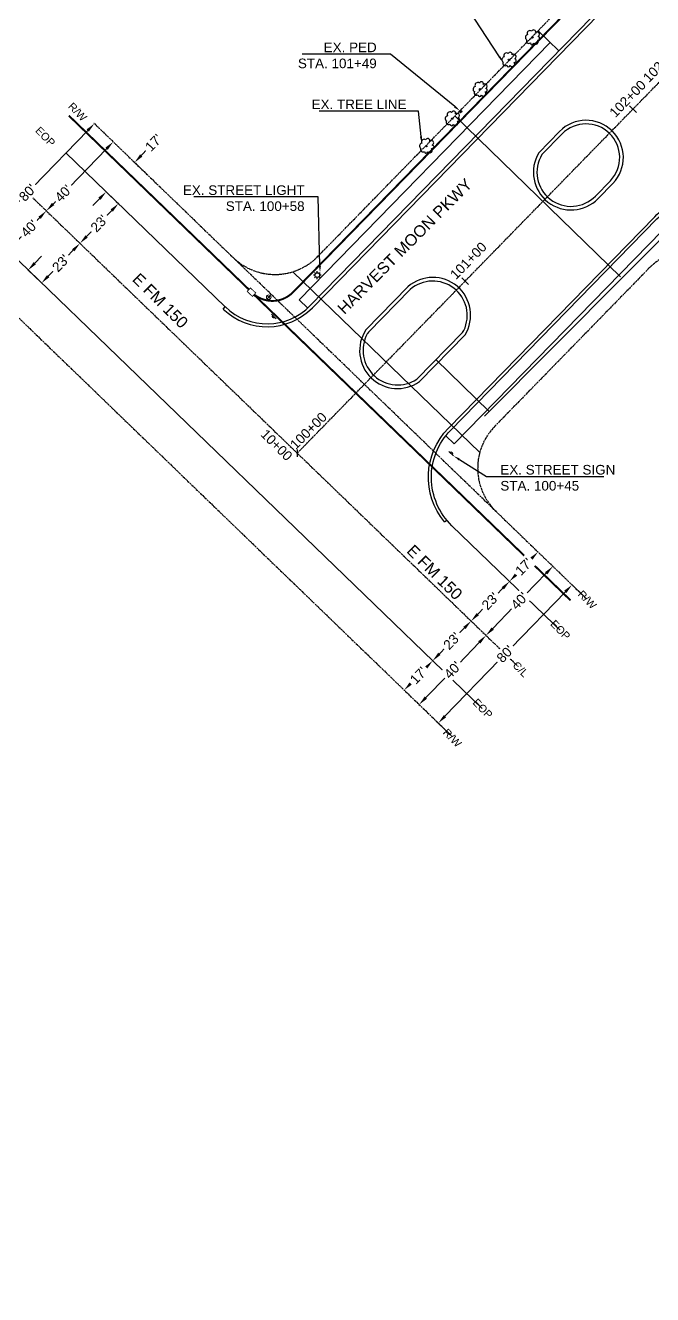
# Model space of a CAD drawing. Header units: feet. Extents: x -173233 to 8939709, y -5822937 to 440401.
# Drawn here: x 4504744 to 4505005, y -1446097 to -1445569 of the extents above; entities that cross this region are included whole.
import ezdxf
from ezdxf import colors
from ezdxf.entities.mleader import LeaderData, LeaderLine
from ezdxf.lldxf.tags import DXFTag
from ezdxf.math import Vec2, Vec3

# ---------------------------------------------------------------- set-up
doc = ezdxf.new("R2010")
doc.units = ezdxf.units.FT
doc.header["$MEASUREMENT"] = 0
for name, pattern in [('CENTER2', [1.125, 0.75, -0.125, 0.125, -0.125]), ('DASHED2', [0.375, 0.25, -0.125]), ('PHANTOM2', [1.25, 0.625, -0.125, 0.125, -0.125, 0.125, -0.125])]:
    doc.linetypes.add(name, pattern=pattern)
doc.layers.get('DEFPOINTS').update_dxf_attribs({"color": 3, "lineweight": 0})
for name, color, linetype in [('-TBLOCK', 7, 'Continuous'), ('0 @ 40 (1)', 7, 'Continuous'), ('0 @ 40 (2)', 7, 'Continuous'), ('7 CONDUIT PLAN', 7, 'Continuous'), ('CHC-CENTERLINE', 254, 'CENTER2'), ('CHC-ROW', 4, 'PHANTOM2'), ('CONSTRUCTION', 6, 'Continuous'), ('V-STREET @ 40', 142, 'Continuous')]:
    doc.layers.add(name, color=color, linetype=linetype)
for name, color, linetype, lineweight in [('C-Anno', 7, 'Continuous', 25), ('C-Anno @ 40 (1)', 7, 'Continuous', 25), ('C-Anno @ 40 (2)', 7, 'Continuous', 25), ('CHC-CURB-EOP', 5, 'Continuous', 25), ('DIMS', 7, 'Continuous', 5), ('EXIST. FACILITY', 7, 'Continuous', 0), ('FTR-PROPOSED EQUIPMENT', 7, 'Continuous', 0), ('TELCO PEDESTAL', 20, 'Continuous', 0)]:
    doc.layers.add(name, color=color, linetype=linetype, lineweight=lineweight)
doc.styles.add('MTCS Standard', font='arial.ttf', dxfattribs={"height": 0.08})
doc.styles.add('Notes', font='arial.ttf', dxfattribs={"height": 0.1})
doc.styles.add('Romans', font='ROMANS', dxfattribs={"height": 84})
doc.styles.get("Standard").update_dxf_attribs({"font": 'arial.ttf'})
doc.styles.add('Zayo Utilities', font='', dxfattribs={"oblique": 6, "height": 2})
doc.styles.get('Zayo Utilities').set_extended_font_data('Cordia New')
tags = doc.linetypes.add('WATER', pattern='A,1.3,-0.09,["W",Zayo Utilities,S=0.03,R=0,X=-0.03,Y=-0.025],-0.09', length=1.48).pattern_tags.tags
tags[6] = DXFTag(74, 10)
doc.dimstyles.get("Standard").update_dxf_attribs({"dimtxt": 0.1, "dimasz": 0.1, "dimexe": 0.005, "dimexo": 0.00625, "dimgap": 0.005, "dimtad": 0, "dimdec": 0, "dimzin": 0, "dimdsep": 46, "dimtxsty": 'Standard', "dimcen": 0, "dimadec": 0, "dimazin": 0, "dimtfac": 1, "dimtdec": 0, "dimtofl": 0, "dimtmove": 0, "dimatfit": 0, "dimfxl": 1, "dimtfill": 1, "dimtolj": 1, "dimtzin": 0, "dimarcsym": 0})

# ---------------------------------------------------------------- blocks, each defined once
blk = doc.blocks.new('POLE-J')
for p, q in [((4.4, -4.4), (-4.4, 4.4)), ((4.4, 4.4), (-4.4, -4.4))]:
    blk.add_line(p, q)
blk.add_circle((0, 0), 6.25)
at = {"style": 'Romans', "flags": 1}
blk.add_attdef('POLE-NO', (-11.1, 8.4), '', height=4, dxfattribs=at)
blk = doc.blocks.new('streetsgn')
at = {"color": 0, "linetype": 'ByBlock'}
blk.add_lwpolyline([(-1.5, -0.02), (1.5, 0.02)], dxfattribs=at)
blk.add_arc((0, 0), 0.638, 0.78257, 180.78257, dxfattribs=at)
blk = doc.blocks.new('STL')
blk.add_circle((0, 0), 0.977)
at = {"layer": 'CONSTRUCTION'}
for points in [[(-0.98, 0), (-1.62, 0)], [(-0.69, 0.69), (-1.15, 1.15)], [(0, 0.98), (0, 1.62)], [(0.69, 0.69), (1.15, 1.15)], [(1.62, 0), (0.98, 0)], [(-1.15, -1.15), (-0.69, -0.69)], [(0, -1.62), (0, -0.98)], [(1.15, -1.15), (0.69, -0.69)]]:
    blk.add_lwpolyline(points, dxfattribs=at)
blk = doc.blocks.new('CHC_Tree')
blk.add_lwpolyline([(-0.044, 0.047, 0.814498), (-0.06, 0, 0.989121), (-0.051, -0.034, 1.124549), (-0.007, -0.058, 0.976879), (0.031, -0.053, 1.157954), (0.059, -0.013, 0.957306), (0.058, 0.03, 0.808626), (0.009, 0.057, 0.684118)], format="xyb", close=True)
blk.add_circle((0, 0), 0.00679)
blk = doc.blocks.new('TELCO PEDESTAL')
at = {"layer": 'TELCO PEDESTAL', "lineweight": 0}
for p, q in [((45.09, 45.09), (-45.09, -45.09)), ((-45.09, 45.09), (45.09, -45.09))]:
    blk.add_line(p, q, dxfattribs=at)
blk.add_lwpolyline([(-45.09, 45.09), (45.09, 45.09), (45.09, -45.09), (-45.09, -45.09)], close=True, dxfattribs=at)
blk = doc.blocks.new('*D386')
at = {"color": 0, "lineweight": -2, "transparency": 16777216}
for p, q in [((4504752.92, -1445646), (4504752.93, -1445646)), ((4504750.29, -1445649.02), (4504748.54, -1445650.83)), ((4504728.05, -1445672.03), (4504743.43, -1445656.12)), ((4504725.12, -1445674.75), (4504725.13, -1445674.76))]:
    blk.add_line(p, q, dxfattribs=at)
at = {"color": 0, "transparency": 16777216}
for points in [[(4504749.82, -1445648.56), (4504750.77, -1445649.48), (4504753.08, -1445646.14)], [(4504727.57, -1445671.56), (4504728.53, -1445672.49), (4504725.27, -1445674.9)]]:
    blk.add_solid(points, dxfattribs=at)
at = {"layer": 'DEFPOINTS', "color": 0, "transparency": 16777216}
blk.add_point((4504725.3, -1445674.93), dxfattribs=at)
at = {"color": 0, "transparency": 16777216, "insert": (4504745.99, -1445653.48), "char_height": 4, "attachment_point": 5, "rotation": 45.9708, "bg_fill": 3, "box_fill_scale": 1.25, "bg_fill_color": 256, "bg_fill_true_color": 13158600, "bg_fill_transparency": 0}
blk.add_mtext("\\A1;40'", dxfattribs=at)
at = {"layer": 'DEFPOINTS', "color": 0, "transparency": 16777216}
for p in [(4504753.08, -1445646.14), (4504753.1, -1445646.17)]:
    blk.add_point(p, dxfattribs=at)
blk = doc.blocks.new('*D387')
at = {"color": 0, "lineweight": -2, "transparency": 16777216}
for p, q in [((4504778.12, -1445620.29), (4504762.72, -1445636.22)), ((4504780.72, -1445617.24), (4504780.76, -1445617.27)), ((4504755.88, -1445643.29), (4504757.61, -1445641.5)), ((4504752.92, -1445646), (4504752.96, -1445646.03))]:
    blk.add_line(p, q, dxfattribs=at)
at = {"color": 0, "transparency": 16777216}
blk.add_solid([(4504777.64, -1445619.82), (4504778.6, -1445620.75), (4504780.9, -1445617.41)], dxfattribs=at)
at = {"layer": 'DEFPOINTS', "color": 0, "transparency": 16777216}
blk.add_point((4504780.9, -1445617.41), dxfattribs=at)
blk.add_point((4504780.9, -1445617.41), dxfattribs=at)
at = {"color": 0, "transparency": 16777216, "insert": (4504760.17, -1445638.86), "char_height": 4, "attachment_point": 5, "rotation": 45.9708, "bg_fill": 3, "box_fill_scale": 1.25, "bg_fill_color": 256, "bg_fill_true_color": 13158600, "bg_fill_transparency": 0}
blk.add_mtext("\\A1;40'", dxfattribs=at)
at = {"color": 0, "transparency": 16777216}
blk.add_solid([(4504755.4, -1445642.83), (4504756.36, -1445643.76), (4504753.1, -1445646.17)], dxfattribs=at)
at = {"layer": 'DEFPOINTS', "color": 0, "transparency": 16777216}
blk.add_point((4504753.1, -1445646.17), dxfattribs=at)
blk = doc.blocks.new('*D388')
at = {"color": 0, "lineweight": -2, "transparency": 16777216}
for p, q in [((4504748.28, -1445667.94), (4504751.06, -1445665.06)), ((4504750.9, -1445676.02), (4504745.36, -1445670.67)), ((4504739.08, -1445688.25), (4504733.54, -1445682.9)), ((4504730.91, -1445685.91), (4504728.13, -1445688.79))]:
    blk.add_line(p, q, dxfattribs=at)
at = {"color": 0, "transparency": 16777216}
for points in [[(4504747.8, -1445667.47), (4504748.76, -1445668.4), (4504745.5, -1445670.81)], [(4504730.43, -1445685.45), (4504731.39, -1445686.38), (4504733.69, -1445683.04)]]:
    blk.add_solid(points, dxfattribs=at)
at = {"layer": 'DEFPOINTS', "color": 0, "transparency": 16777216}
for p in [(4504745.5, -1445670.81), (4504751.08, -1445676.2), (4504739.26, -1445688.42)]:
    blk.add_point(p, dxfattribs=at)
at = {"color": 0, "transparency": 16777216, "insert": (4504725.76, -1445691.24), "char_height": 4, "attachment_point": 5, "rotation": 45.9708, "bg_fill": 3, "box_fill_scale": 1.25, "bg_fill_color": 256, "bg_fill_true_color": 13158600, "bg_fill_transparency": 0}
blk.add_mtext("\\A1;17'", dxfattribs=at)
blk = doc.blocks.new('*D389')
at = {"color": 0, "lineweight": -2, "transparency": 16777216}
for p, q in [((4504764.28, -1445662.54), (4504761.59, -1445665.32)), ((4504767.24, -1445659.84), (4504767.2, -1445659.8)), ((4504753.86, -1445673.32), (4504756.55, -1445670.54)), ((4504751.25, -1445676.37), (4504751.22, -1445676.34))]:
    blk.add_line(p, q, dxfattribs=at)
at = {"color": 0, "transparency": 16777216}
for points in [[(4504763.8, -1445662.07), (4504764.76, -1445663), (4504767.06, -1445659.66)], [(4504753.38, -1445672.86), (4504754.33, -1445673.79), (4504751.08, -1445676.2)]]:
    blk.add_solid(points, dxfattribs=at)
at = {"layer": 'DEFPOINTS', "color": 0, "transparency": 16777216}
for p in [(4504767.06, -1445659.66), (4504767.06, -1445659.66), (4504751.08, -1445676.2)]:
    blk.add_point(p, dxfattribs=at)
at = {"color": 0, "transparency": 16777216, "insert": (4504759.07, -1445667.93), "char_height": 4, "attachment_point": 5, "rotation": 45.9708, "bg_fill": 3, "box_fill_scale": 1.25, "bg_fill_color": 256, "bg_fill_true_color": 13158600, "bg_fill_transparency": 0}
blk.add_mtext("\\A1;23'", dxfattribs=at)
blk = doc.blocks.new('*D390')
at = {"color": 0, "lineweight": -2, "transparency": 16777216}
for p, q in [((4504782.18, -1445642.29), (4504783.19, -1445643.26)), ((4504780.27, -1445646), (4504777.58, -1445648.78)), ((4504769.84, -1445656.79), (4504772.53, -1445654)), ((4504767.24, -1445659.84), (4504767.2, -1445659.8))]:
    blk.add_line(p, q, dxfattribs=at)
at = {"color": 0, "transparency": 16777216}
for points in [[(4504779.79, -1445645.54), (4504780.75, -1445646.46), (4504783.05, -1445643.13)], [(4504769.36, -1445656.32), (4504770.32, -1445657.25), (4504767.06, -1445659.66)]]:
    blk.add_solid(points, dxfattribs=at)
at = {"layer": 'DEFPOINTS', "color": 0, "transparency": 16777216}
for p in [(4504782, -1445642.11), (4504783.05, -1445643.13), (4504767.06, -1445659.66)]:
    blk.add_point(p, dxfattribs=at)
at = {"color": 0, "transparency": 16777216, "insert": (4504775.05, -1445651.39), "char_height": 4, "attachment_point": 5, "rotation": 45.9708, "bg_fill": 3, "box_fill_scale": 1.25, "bg_fill_color": 256, "bg_fill_true_color": 13158600, "bg_fill_transparency": 0}
blk.add_mtext("\\A1;23'", dxfattribs=at)
blk = doc.blocks.new('*D391')
at = {"color": 0, "lineweight": -2, "transparency": 16777216}
for p, q in [((4504772.89, -1445609.66), (4504772.92, -1445609.7)), ((4504770.29, -1445612.71), (4504747.77, -1445636.01)), ((4504720.25, -1445664.48), (4504742.77, -1445641.18)), ((4504717.29, -1445667.18), (4504717.32, -1445667.22))]:
    blk.add_line(p, q, dxfattribs=at)
at = {"color": 0, "transparency": 16777216}
for points in [[(4504769.81, -1445612.25), (4504770.77, -1445613.18), (4504773.07, -1445609.84)], [(4504719.77, -1445664.02), (4504720.73, -1445664.94), (4504717.47, -1445667.35)]]:
    blk.add_solid(points, dxfattribs=at)
at = {"layer": 'DEFPOINTS', "color": 0, "transparency": 16777216}
for p in [(4504773.07, -1445609.84), (4504773.07, -1445609.84), (4504717.47, -1445667.35)]:
    blk.add_point(p, dxfattribs=at)
at = {"color": 0, "transparency": 16777216, "insert": (4504745.27, -1445638.6), "char_height": 4, "attachment_point": 5, "rotation": 45.9708, "bg_fill": 3, "box_fill_scale": 1.25, "bg_fill_color": 256, "bg_fill_true_color": 13158600, "bg_fill_transparency": 0}
blk.add_mtext("\\A1;80'", dxfattribs=at)
blk = doc.blocks.new('*D392')
at = {"color": 0, "lineweight": -2, "transparency": 16777216}
for p, q in [((4504976.39, -1445806.38), (4504971.5, -1445801.65)), ((4504968.86, -1445804.67), (4504946.34, -1445827.97)), ((4504918.82, -1445856.44), (4504941.34, -1445833.14)), ((4504920.79, -1445863.9), (4504915.9, -1445859.17))]:
    blk.add_line(p, q, dxfattribs=at)
at = {"color": 0, "transparency": 16777216}
for points in [[(4504968.38, -1445804.21), (4504969.34, -1445805.13), (4504971.64, -1445801.79)], [(4504918.34, -1445855.97), (4504919.3, -1445856.9), (4504916.04, -1445859.31)]]:
    blk.add_solid(points, dxfattribs=at)
at = {"layer": 'DEFPOINTS', "color": 0, "transparency": 16777216}
for p in [(4504971.64, -1445801.79), (4504976.57, -1445806.55), (4504920.97, -1445864.07)]:
    blk.add_point(p, dxfattribs=at)
at = {"color": 0, "transparency": 16777216, "insert": (4504943.84, -1445830.55), "char_height": 4, "attachment_point": 5, "rotation": 45.9708, "bg_fill": 3, "box_fill_scale": 1.25, "bg_fill_color": 256, "bg_fill_true_color": 13158600, "bg_fill_transparency": 0}
blk.add_mtext("\\A1;80'", dxfattribs=at)
blk = doc.blocks.new('*D393')
at = {"color": 0, "lineweight": -2, "transparency": 16777216}
for p, q in [((4504935.69, -1445822.68), (4504935.73, -1445822.71)), ((4504933.09, -1445825.73), (4504924.53, -1445834.59)), ((4504910.85, -1445848.73), (4504919.42, -1445839.87)), ((4504907.89, -1445851.44), (4504907.93, -1445851.47))]:
    blk.add_line(p, q, dxfattribs=at)
at = {"color": 0, "transparency": 16777216}
for points in [[(4504932.61, -1445825.26), (4504933.57, -1445826.19), (4504935.87, -1445822.85)], [(4504910.37, -1445848.27), (4504911.33, -1445849.2), (4504908.07, -1445851.61)]]:
    blk.add_solid(points, dxfattribs=at)
at = {"layer": 'DEFPOINTS', "color": 0, "transparency": 16777216}
for p in [(4504935.87, -1445822.85), (4504935.87, -1445822.85), (4504908.07, -1445851.61)]:
    blk.add_point(p, dxfattribs=at)
at = {"color": 0, "transparency": 16777216, "insert": (4504921.97, -1445837.23), "char_height": 4, "attachment_point": 5, "rotation": 45.9708, "bg_fill": 3, "box_fill_scale": 1.25, "bg_fill_color": 256, "bg_fill_true_color": 13158600, "bg_fill_transparency": 0}
blk.add_mtext("\\A1;40'", dxfattribs=at)
blk = doc.blocks.new('*D394')
at = {"color": 0, "lineweight": -2, "transparency": 16777216}
for p, q in [((4504963.5, -1445793.92), (4504963.53, -1445793.95)), ((4504960.89, -1445796.97), (4504952.33, -1445805.83)), ((4504938.65, -1445819.97), (4504947.22, -1445811.11)), ((4504935.69, -1445822.68), (4504935.73, -1445822.71))]:
    blk.add_line(p, q, dxfattribs=at)
at = {"color": 0, "transparency": 16777216}
for points in [[(4504960.42, -1445796.5), (4504961.37, -1445797.43), (4504963.67, -1445794.09)], [(4504938.17, -1445819.51), (4504939.13, -1445820.44), (4504935.87, -1445822.85)]]:
    blk.add_solid(points, dxfattribs=at)
at = {"layer": 'DEFPOINTS', "color": 0, "transparency": 16777216}
for p in [(4504963.67, -1445794.09), (4504963.67, -1445794.09), (4504935.87, -1445822.85)]:
    blk.add_point(p, dxfattribs=at)
at = {"color": 0, "transparency": 16777216, "insert": (4504949.77, -1445808.47), "char_height": 4, "attachment_point": 5, "rotation": 45.9708, "bg_fill": 3, "box_fill_scale": 1.25, "bg_fill_color": 256, "bg_fill_true_color": 13158600, "bg_fill_transparency": 0}
blk.add_mtext("\\A1;40'", dxfattribs=at)
blk = doc.blocks.new('*D395')
at = {"color": 0, "lineweight": -2, "transparency": 16777216}
for p, q in [((4504913.51, -1445833.22), (4504913.54, -1445833.25)), ((4504910.9, -1445836.27), (4504910.14, -1445837.05)), ((4504904.65, -1445842.74), (4504905.41, -1445841.95)), ((4504902.05, -1445845.79), (4504902.01, -1445845.75))]:
    blk.add_line(p, q, dxfattribs=at)
at = {"color": 0, "transparency": 16777216}
for points in [[(4504910.43, -1445835.8), (4504911.38, -1445836.73), (4504913.69, -1445833.39)], [(4504904.17, -1445842.27), (4504905.13, -1445843.2), (4504901.87, -1445845.61)]]:
    blk.add_solid(points, dxfattribs=at)
at = {"color": 0, "transparency": 16777216, "insert": (4504907.78, -1445839.5), "char_height": 4, "attachment_point": 5, "rotation": 45.9708, "bg_fill": 3, "box_fill_scale": 1.25, "bg_fill_color": 256, "bg_fill_true_color": 13158600, "bg_fill_transparency": 0}
blk.add_mtext("\\A1;17'", dxfattribs=at)
at = {"layer": 'DEFPOINTS', "color": 0, "transparency": 16777216}
for p in [(4504913.69, -1445833.39), (4504913.69, -1445833.39), (4504901.87, -1445845.61)]:
    blk.add_point(p, dxfattribs=at)
blk = doc.blocks.new('*D396')
at = {"color": 0, "lineweight": -2, "transparency": 16777216}
for p, q in [((4504929.49, -1445816.68), (4504929.53, -1445816.71)), ((4504926.89, -1445819.73), (4504924.2, -1445822.51)), ((4504916.47, -1445830.51), (4504919.16, -1445827.73)), ((4504913.51, -1445833.22), (4504913.54, -1445833.25))]:
    blk.add_line(p, q, dxfattribs=at)
at = {"color": 0, "transparency": 16777216}
for points in [[(4504926.41, -1445819.27), (4504927.37, -1445820.19), (4504929.67, -1445816.85)], [(4504915.99, -1445830.05), (4504916.94, -1445830.98), (4504913.69, -1445833.39)]]:
    blk.add_solid(points, dxfattribs=at)
at = {"layer": 'DEFPOINTS', "color": 0, "transparency": 16777216}
for p in [(4504929.67, -1445816.85), (4504929.67, -1445816.85), (4504913.69, -1445833.39)]:
    blk.add_point(p, dxfattribs=at)
at = {"color": 0, "transparency": 16777216, "insert": (4504921.68, -1445825.12), "char_height": 4, "attachment_point": 5, "rotation": 45.9708, "bg_fill": 3, "box_fill_scale": 1.25, "bg_fill_color": 256, "bg_fill_true_color": 13158600, "bg_fill_transparency": 0}
blk.add_mtext("\\A1;23'", dxfattribs=at)
blk = doc.blocks.new('*D397')
at = {"color": 0, "lineweight": -2, "transparency": 16777216}
for p, q in [((4504945.57, -1445800.23), (4504945.8, -1445800.46)), ((4504942.88, -1445803.19), (4504940.19, -1445805.98)), ((4504932.45, -1445813.98), (4504935.14, -1445811.19)), ((4504929.49, -1445816.68), (4504929.53, -1445816.71))]:
    blk.add_line(p, q, dxfattribs=at)
at = {"color": 0, "transparency": 16777216}
for points in [[(4504942.4, -1445802.73), (4504943.36, -1445803.66), (4504945.66, -1445800.32)], [(4504931.97, -1445813.51), (4504932.93, -1445814.44), (4504929.67, -1445816.85)]]:
    blk.add_solid(points, dxfattribs=at)
at = {"layer": 'DEFPOINTS', "color": 0, "transparency": 16777216}
for p in [(4504945.39, -1445800.06), (4504945.66, -1445800.32), (4504929.67, -1445816.85)]:
    blk.add_point(p, dxfattribs=at)
at = {"color": 0, "transparency": 16777216, "insert": (4504937.66, -1445808.58), "char_height": 4, "attachment_point": 5, "rotation": 45.9708, "bg_fill": 3, "box_fill_scale": 1.25, "bg_fill_color": 256, "bg_fill_true_color": 13158600, "bg_fill_transparency": 0}
blk.add_mtext("\\A1;23'", dxfattribs=at)
blk = doc.blocks.new('*D398')
at = {"color": 0, "lineweight": -2, "transparency": 16777216}
for p, q in [((4504954.69, -1445790.97), (4504953.93, -1445791.76)), ((4504957.29, -1445787.92), (4504957.33, -1445787.95)), ((4504945.57, -1445800.23), (4504945.8, -1445800.46)), ((4504948.44, -1445797.44), (4504949.2, -1445796.65))]:
    blk.add_line(p, q, dxfattribs=at)
at = {"color": 0, "transparency": 16777216}
for points in [[(4504954.21, -1445790.51), (4504955.17, -1445791.43), (4504957.47, -1445788.09)], [(4504947.96, -1445796.98), (4504948.92, -1445797.9), (4504945.66, -1445800.32)]]:
    blk.add_solid(points, dxfattribs=at)
at = {"color": 0, "transparency": 16777216, "insert": (4504951.56, -1445794.2), "char_height": 4, "attachment_point": 5, "rotation": 45.9708, "bg_fill": 3, "box_fill_scale": 1.25, "bg_fill_color": 256, "bg_fill_true_color": 13158600, "bg_fill_transparency": 0}
blk.add_mtext("\\A1;17'", dxfattribs=at)
at = {"layer": 'DEFPOINTS', "color": 0, "transparency": 16777216}
for p in [(4504957.47, -1445788.09), (4504957.47, -1445788.09), (4504945.39, -1445800.06)]:
    blk.add_point(p, dxfattribs=at)
blk = doc.blocks.new('A$C479ae1bd')
at = {"layer": '-TBLOCK', "const_width": 0.35}
blk.add_lwpolyline([(3.18, 2.22), (0.18, 2.18), (0.2, 0.18), (3.2, 0.22)], close=True, dxfattribs=at)
blk = doc.blocks.new('*D413')
at = {"color": 0, "lineweight": -2, "transparency": 16777216}
for p, q in [((4504792.55, -1445623.11), (4504795.33, -1445620.23)), ((4504794.83, -1445630.87), (4504789.63, -1445625.85)), ((4504783.01, -1445643.09), (4504777.81, -1445638.07)), ((4504775.18, -1445641.08), (4504772.4, -1445643.96))]:
    blk.add_line(p, q, dxfattribs=at)
at = {"color": 0, "transparency": 16777216}
for points in [[(4504792.07, -1445622.64), (4504793.03, -1445623.57), (4504789.77, -1445625.98)], [(4504774.7, -1445640.62), (4504775.66, -1445641.55), (4504777.96, -1445638.21)]]:
    blk.add_solid(points, dxfattribs=at)
at = {"layer": 'DEFPOINTS', "color": 0, "transparency": 16777216}
for p in [(4504789.77, -1445625.98), (4504795.01, -1445631.04), (4504783.19, -1445643.26)]:
    blk.add_point(p, dxfattribs=at)
at = {"color": 0, "transparency": 16777216, "insert": (4504797.7, -1445617.78), "char_height": 4, "attachment_point": 5, "rotation": 45.9708, "bg_fill": 3, "box_fill_scale": 1.25, "bg_fill_color": 256, "bg_fill_true_color": 13158600, "bg_fill_transparency": 0}
blk.add_mtext("\\A1;17'", dxfattribs=at)
blk = doc.blocks.new('*U484')
at = {"layer": 'C-Anno @ 40 (2)'}
ml = blk.add_multileader_mtext('Standard', dxfattribs=at)
ml.set_content("{\\fArial|b1|i0|c0|p34;PROP. 2'X3' HH #3\\P}STA. 100+34", color=256, style='Notes')
ml.set_leader_properties()
ml.build(insert=Vec2(0, 0))
ml.multileader.update_dxf_attribs({"text_left_attachment_type": 6, "text_right_attachment_type": 6, "dogleg_length": 0.0548, "arrow_head_size": 2.8, "scale": 40})
ctx = ml.context
ctx.base_point, ctx.scale, ctx.arrow_head_size, ctx.landing_gap_size, ctx.plane_origin = Vec3(4505157.97, -1445860.19), 40, 2.8, 3.6, Vec3(4505181.98, -1445827.3)
ctx.left_attachment, ctx.right_attachment, ctx.text_align_type = 6, 6, 2
notes = []
notes.append((ctx, [(1, (1, 1, 0), (4505215.64, -1445860.19), (-1, 0), 2.19, [(0, [(4505244.87, -1445780.52)], 0, [])])]))
ctx.mtext.insert, ctx.mtext.width, ctx.mtext.defined_height, ctx.mtext.alignment, ctx.mtext.flow_direction = Vec3(4505209.85, -1445855.39), 69.3546, 4.8, 3, 5
for ctx, leaders in notes:
    for number, flags, end, landing, length, lines in leaders:
        leader = LeaderData()
        leader.index, (leader.has_last_leader_line, leader.has_dogleg_vector, leader.attachment_direction) = number, flags
        leader.last_leader_point, leader.dogleg_vector, leader.dogleg_length = Vec3(end), Vec3(landing), length
        for number, points, colour, breaks in lines:
            line = LeaderLine()
            line.index, line.vertices, line.color, line.breaks = number, Vec3.list(points), colors.encode_raw_color(colour), breaks
            leader.lines.append(line)
        ctx.leaders.append(leader)

msp = doc.modelspace()

# ---------------------------------------------------------------- linework, layer by layer
at = {"color": 5, "linetype": 'WATER'}
msp.add_line((4504933.29, -1445746.64), (4504855.54, -1445671.48), dxfattribs=at)
msp.add_lwpolyline([(4504935.2, -1445731.62), (4505080.29, -1445585.65), (4505121.13, -1445543.75), (4505329.18, -1445328.65, -0.034798), (4505338.69, -1445320.1), (4505440.57, -1445240.56)], format="xyb", dxfattribs=at)
for points in [[(4504995.56, -1445602.37), (4504998.42, -1445605.16)], [(4504925.76, -1445673.98), (4504928.62, -1445676.77)], [(4504857.4, -1445745.48), (4504857.38, -1445748.48)]]:
    msp.add_lwpolyline(points)
for points in [[(4504922.98, -1445606.63), (4504991.72, -1445673.64)], [(4504937.2, -1445729.61), (4504915.06, -1445708.03)]]:
    msp.add_lwpolyline(points, dxfattribs=at)
at = {"layer": '7 CONDUIT PLAN', "const_width": 0.8, "flags": 128}
msp.add_lwpolyline([(4504849.2, -1445683.43, 0.155908), (4504855.65, -1445680), (4504994.22, -1445537.84)], format="xyb", dxfattribs=at)
at = {"layer": 'CHC-CENTERLINE'}
for points in [[(4504857.39, -1445746.98), (4505074.12, -1445524.64)], [(4504745.27, -1445638.6), (4504953.59, -1445839.97)]]:
    msp.add_lwpolyline(points, dxfattribs=at)
at = {"layer": 'CHC-CURB-EOP'}
for p, q in [((4504957.49, -1445571.22), (4504966.08, -1445579.6)), ((4504959.13, -1445622.71), (4504967.51, -1445614.11)), ((4504761.25, -1445622.06), (4504827.5, -1445686.1)), ((4504981.39, -1445639.98), (4504987.56, -1445633.65)), ((4504887.01, -1445696.69), (4504904.4, -1445678.85)), ((4504907.13, -1445716.17), (4504926.09, -1445696.71))]:
    msp.add_line(p, q, dxfattribs=at)
for points in [[(4505413.51, -1445205.86), (4505088.21, -1445460.7, 0.033421), (4505038.52, -1445505.29), (4504862.78, -1445685.58)], [(4505414.28, -1445206.85), (4505088.98, -1445461.68, 0.033421), (4505039.41, -1445506.16), (4504863.67, -1445686.45)], [(4504982.46, -1445641.03), (4504988.64, -1445634.7, 0.993044), (4504966.44, -1445613.06)], [(4504966.44, -1445613.06), (4504957.85, -1445621.93, 0.892612), (4504982.46, -1445641.03)], [(4504918.58, -1445775.62, -0.382584), (4504920.21, -1445736.61), (4505006.01, -1445648.59, -0.414446), (4505043.15, -1445648.13), (4505194.94, -1445796.34), (4505385.85, -1445981.79), (4505490, -1446086.23, -0.227266)], [(4504967.91, -1445821.83), (4504921.7, -1445777.16, -0.415437), (4504921.11, -1445737.48), (4505006.91, -1445649.46, -0.414446), (4505042.27, -1445649.03), (4505194.07, -1445797.23), (4505384.97, -1445982.68), (4505489.11, -1446087.12, -0.227266)], [(4504908.2, -1445717.21), (4504927.17, -1445697.75, 0.858688), (4504903.41, -1445677.72)], [(4504903.32, -1445677.81), (4504885.93, -1445695.64, 0.828086), (4504908.2, -1445717.21)]]:
    msp.add_lwpolyline(points, format="xyb", dxfattribs=at)
for points in [[(4504962.5, -1445576.11), (4504858.19, -1445683.12)], [(4504938.54, -1445857.41), (4504729.28, -1445655.13)], [(4504922.59, -1445743.13), (4505009.08, -1445654.4)], [(4504858.19, -1445683.12), (4504861.77, -1445686.61)], [(4504826.63, -1445687), (4504827.5, -1445686.1)], [(4504922.59, -1445743.13), (4504919.12, -1445739.76)], [(4504918.58, -1445775.62), (4504919.55, -1445774.83)]]:
    msp.add_lwpolyline(points, dxfattribs=at)
for centre, radius, start, end in [((4504977.46, -1445623.95), 14, 316.1746, 135.2886), ((4504971.24, -1445630.08), 14.18, 148.6766, 315.6817), ((4504913.76, -1445689.68), 14.32, 334.1504, 130.8716), ((4504844.88, -1445668.13), 25, 225.9708, 315.7316), ((4504844.88, -1445668.13), 26.25, 225.9708, 315.7316), ((4504923.95, -1445694.61), 3, 315.7316, 334.1504), ((4504899.14, -1445704.22), 14.37, 151.4457, 303.7447), ((4504889.16, -1445698.78), 3, 135.7316, 151.4457)]:
    msp.add_arc(centre, radius, start, end, dxfattribs=at)
at = {"layer": 'CHC-ROW'}
for p, q in [((4504773.07, -1445609.84), (4504830.74, -1445665.59)), ((4504940.03, -1445771.23), (4504830.74, -1445665.59)), ((4504940.03, -1445771.23), (4504981.88, -1445811.69))]:
    msp.add_line(p, q, dxfattribs=at)
for points in [[(4504866.02, -1445665.06), (4505029.93, -1445496.91, -0.033421), (4505080.81, -1445451.25), (4505406.11, -1445196.42)], [(4505475.12, -1446097.16), (4505373.1, -1445994.85), (4505182.2, -1445809.4), (4505038.99, -1445669.58, 0.414446), (4505003.63, -1445670.02), (4504939.5, -1445735.81)]]:
    msp.add_lwpolyline(points, format="xyb", dxfattribs=at)
msp.add_lwpolyline([(4504717.47, -1445667.35), (4504926.03, -1445868.96)], dxfattribs=at)
for centre, start, end in [((4504848.12, -1445647.61), 225.9708, 315.7316), ((4504957.4, -1445753.26), 135.7316, 225.9708)]:
    msp.add_arc(centre, 25, start, end, dxfattribs=at)
at = {"layer": 'FTR-PROPOSED EQUIPMENT', "linetype": 'DASHED2', "const_width": 0.8}
msp.add_lwpolyline([(4504971.03, -1445808.26), (4504839.42, -1445681.03)], dxfattribs=at)
at = {"layer": 'FTR-PROPOSED EQUIPMENT', "linetype": 'DASHED2', "ltscale": 0.5, "const_width": 0.8}
msp.add_lwpolyline([(4504839.5, -1445680.95, 0.218482), (4504849.2, -1445683.43, 0.218482)], format="xyb", dxfattribs=at)

# ---------------------------------------------------------------- block references
at = {"color": 0, "linetype": 'ByBlock', "yscale": 0.9000000000000051, "zscale": 0.9000000000000051}
for p, xscale, rotation in [((4504847.62, -1445690.1), -0.900000000000005, 136.5141745976102), ((4504921.44, -1445747.19), 0.9000000000000051, 314.9490279404769)]:
    msp.add_blockref('streetsgn', p, dxfattribs=dict(at, xscale=xscale, rotation=rotation))
at = {"layer": 'CONSTRUCTION'}
msp.add_blockref('STL', (4504865.72, -1445672.89), dxfattribs=at)
at = {"layer": 'DIMS', "rotation": 315.970770841225}
msp.add_blockref('A$C479ae1bd', (4504836.3, -1445679.67), dxfattribs=at)
at = {"layer": 'EXIST. FACILITY'}
for name, p, xscale, yscale, zscale, rotation in [('TELCO PEDESTAL', (4504925.31, -1445604.81), 0.009208238870535762, 0.009208238870535762, 0.009208238870535762, 315.7316013168238), ('POLE-J', (4504845.54, -1445682.07), 0.1562499874999316, 0.1562499874999316, 0.1562499874999316, 90.000000000041)]:
    msp.add_blockref(name, p, dxfattribs=dict(at, xscale=xscale, yscale=yscale, zscale=zscale, rotation=rotation))
at = {"layer": 'V-STREET @ 40', "xscale": 40, "yscale": 40, "zscale": 40, "rotation": 68.98608670833131}
for p in [(4504955.16, -1445573.97), (4504945.4, -1445583.26), (4504933.41, -1445595.56), (4504921.86, -1445607.77), (4504911.13, -1445619.16)]:
    msp.add_blockref('CHC_Tree', p, dxfattribs=at)

# ---------------------------------------------------------------- texts
at = {"layer": '0 @ 40 (1)', "style": 'MTCS Standard'}
for s, rotation, p in [('102+12', 45.7316, (4505003.59, -1445593.03)), ('102+00', 45.7316, (4504989.62, -1445607.61)), ('101+00', 45.7316, (4504923.4, -1445674.98)), ('100+00', 45.144, (4504856.83, -1445745.7)), ('10+00', 315.144, (4504841.84, -1445739.46))]:
    msp.add_text(s, height=4, rotation=rotation, dxfattribs=at).set_placement(p)
at = {"layer": 'C-Anno', "style": 'MTCS Standard'}
for s, rotation, p in [('HARVEST MOON PKWY', 45.2498, (4504877.04, -1445689.55)), ('E FM 150', 315.2498, (4504788.47, -1445674.97))]:
    msp.add_text(s, height=4.8, rotation=rotation, dxfattribs=at).set_placement(p)

# ---------------------------------------------------------------- leaders
at = {"layer": 'C-Anno'}
ml = msp.add_multileader_mtext('Standard', dxfattribs=at)
ml.set_content('EX. PED\\PSTA. 101+49', color=256, style='Notes')
ml.set_leader_properties()
ml.build(insert=Vec2(0, 0))
ml.multileader.update_dxf_attribs({"text_left_attachment_type": 6, "text_right_attachment_type": 6, "dogleg_length": 0.0523, "arrow_head_size": 2.8})
ctx = ml.context
ctx.base_point, ctx.arrow_head_size, ctx.landing_gap_size, ctx.plane_origin = Vec3(4504854.56, -1445580.9), 2.8, 3.6, Vec3(4505035.32, -1445449.78)
ctx.left_attachment, ctx.right_attachment, ctx.text_align_type = 6, 6, 2
notes = []
notes.append((ctx, [(1, (1, 1, 0), (4504896.13, -1445580.9), (-1, 0), 2.09, [(0, [(4504925.02, -1445604.52)], 0, [])])]))
ctx.mtext.insert, ctx.mtext.width, ctx.mtext.defined_height, ctx.mtext.alignment, ctx.mtext.flow_direction = Vec3(4504890.44, -1445576.1), 62.9978, 2.49, 3, 5
ml = msp.add_multileader_mtext('Standard', dxfattribs=at)
ml.set_content('EX. STREET LIGHT\\PSTA. 100+58', color=256, style='Notes')
ml.set_leader_properties()
ml.build(insert=Vec2(0, 0))
ml.multileader.update_dxf_attribs({"text_left_attachment_type": 6, "text_right_attachment_type": 6, "dogleg_length": 0.0523, "arrow_head_size": 2.8})
ctx = ml.context
ctx.base_point, ctx.arrow_head_size, ctx.landing_gap_size, ctx.plane_origin = Vec3(4504806.81, -1445640.31), 2.8, 3.6, Vec3(4504976.05, -1445517.46)
ctx.left_attachment, ctx.right_attachment, ctx.text_align_type = 6, 6, 2
notes.append((ctx, [(1, (1, 1, 0), (4504866.15, -1445640.31), (-1, 0), 2.09, [(0, [(4504866.87, -1445671.74)], 0, [])])]))
ctx.mtext.insert, ctx.mtext.width, ctx.mtext.defined_height, ctx.mtext.alignment, ctx.mtext.flow_direction = Vec3(4504860.46, -1445635.51), 62.9978, 2.49, 3, 5
ml = msp.add_multileader_mtext('Standard', dxfattribs=at)
ml.set_content('EX. STREET SIGN\\PSTA. 100+45', color=256, style='Notes')
ml.set_leader_properties()
ml.build(insert=Vec2(0, 0))
ml.multileader.update_dxf_attribs({"text_left_attachment_type": 6, "text_right_attachment_type": 6, "dogleg_length": 0.0523, "arrow_head_size": 2.8})
ctx = ml.context
ctx.base_point, ctx.arrow_head_size, ctx.landing_gap_size, ctx.plane_origin = Vec3(4504938.23, -1445756.67), 2.8, 3.6, Vec3(4505031.45, -1445592.57)
ctx.left_attachment, ctx.right_attachment = 6, 6
notes.append((ctx, [(0, (1, 1, 0), (4504936.14, -1445756.67), (1, 0), 2.09, [(0, [(4504922.41, -1445748.13)], 0, [])])]))
ctx.mtext.insert, ctx.mtext.width, ctx.mtext.defined_height, ctx.mtext.flow_direction = Vec3(4504941.83, -1445751.87), 62.9978, 2.49, 5
ml = msp.add_multileader_mtext('Standard', dxfattribs=at)
ml.set_content('EX. MAILBOX\\PSTA. 00+00', color=256, style='Notes')
ml.set_leader_properties()
ml.build(insert=Vec2(0, 0))
ml.multileader.update_dxf_attribs({"text_left_attachment_type": 6, "text_right_attachment_type": 6, "dogleg_length": 0.126, "arrow_head_size": 2.8, "scale": 40})
ctx = ml.context
ctx.base_point, ctx.scale, ctx.arrow_head_size, ctx.landing_gap_size, ctx.plane_origin = Vec3(4505108.99, -1445792.55), 40, 2.8, 3.6, Vec3(4505105.16, -1445763.57)
ctx.left_attachment, ctx.right_attachment, ctx.text_align_type = 6, 6, 2
notes.append((ctx, [(1, (1, 1, 0), (4505153.3, -1445792.55), (-1, 0), 2.19, [(2, [(4505174.85, -1445782.09)], 0, [])])]))
ctx.mtext.insert, ctx.mtext.width, ctx.mtext.alignment, ctx.mtext.flow_direction = Vec3(4505147.51, -1445787.75), 43.8475, 3, 5
at = {"layer": 'C-Anno @ 40 (1)'}
ml = msp.add_multileader_mtext('Standard', dxfattribs=at)
ml.set_content('EX. TREE LINE', color=256, style='Notes')
ml.set_leader_properties()
ml.build(insert=Vec2(0, 0))
ml.multileader.update_dxf_attribs({"text_left_attachment_type": 6, "text_right_attachment_type": 6, "dogleg_length": 0.126, "arrow_head_size": 2.8, "scale": 40})
ctx = ml.context
ctx.base_point, ctx.scale, ctx.arrow_head_size, ctx.landing_gap_size, ctx.plane_origin = Vec3(4504877.83, -1445558.13), 40, 2.8, 3.6, Vec3(4505044.07, -1445563.19)
ctx.left_attachment, ctx.right_attachment = 6, 6
notes.append((ctx, [(1, (1, 1, 0), (4504925.92, -1445558.13), (-1, 0), 2.19, [(0, [(4504942.95, -1445584.33)], 0, [])])]))
ctx.mtext.insert, ctx.mtext.flow_direction = Vec3(4504881.43, -1445553.33), 5
ml = msp.add_multileader_mtext('Standard', dxfattribs=at)
ml.set_content('EX. TREE LINE', color=256, style='Notes')
ml.set_leader_properties()
ml.build(insert=Vec2(0, 0))
ml.multileader.update_dxf_attribs({"text_left_attachment_type": 6, "text_right_attachment_type": 6, "dogleg_length": 0.126, "arrow_head_size": 2.8, "scale": 40})
ctx = ml.context
ctx.base_point, ctx.scale, ctx.arrow_head_size, ctx.landing_gap_size, ctx.plane_origin = Vec3(4504859.77, -1445604.61), 40, 2.8, 3.6, Vec3(4505009.8, -1445599.09)
ctx.left_attachment, ctx.right_attachment = 6, 6
notes.append((ctx, [(1, (1, 1, 0), (4504907.85, -1445604.61), (-1, 0), 2.19, [(0, [(4504909.13, -1445618)], 0, [])])]))
ctx.mtext.insert, ctx.mtext.flow_direction = Vec3(4504863.37, -1445599.81), 5
for ctx, leaders in notes:
    for number, flags, end, landing, length, lines in leaders:
        leader = LeaderData()
        leader.index, (leader.has_last_leader_line, leader.has_dogleg_vector, leader.attachment_direction) = number, flags
        leader.last_leader_point, leader.dogleg_vector, leader.dogleg_length = Vec3(end), Vec3(landing), length
        for number, points, colour, breaks in lines:
            line = LeaderLine()
            line.index, line.vertices, line.color, line.breaks = number, Vec3.list(points), colors.encode_raw_color(colour), breaks
            leader.lines.append(line)
        ctx.leaders.append(leader)

# ---------------------------------------------------------------- next in the draw order: dimensions: what is measured, and where the dimension line sits
at = {"layer": '0 @ 40 (2)'}
dim = msp.add_linear_dim(base=(4504753.08, -1445646.14), p1=(4504725.3, -1445674.93), p2=(4504753.1, -1445646.17), angle=45.9708, dimstyle='Standard', override={"dimscale": 40, "dimpost": "'", "dimtix": 0, "dimtofl": 0, "dimtmove": 0, "dimatfit": 0, "dimfxl": 0.75, "dimarcsym": 1}, dxfattribs=at)
dim.commit()
dim.dimension.update_dxf_attribs({"geometry": '*D386', "text_midpoint": (4504745.99, -1445653.48), "dimtype": 161})
dim = msp.add_aligned_dim(p1=(4504908.07, -1445851.61), p2=(4504935.87, -1445822.85), distance=0, dimstyle='Standard', override={"dimscale": 40, "dimpost": "'", "dimtix": 0, "dimtofl": 0, "dimtmove": 0, "dimatfit": 0, "dimfxl": 0.75, "dimarcsym": 1}, dxfattribs=at)
dim.commit()
dim.dimension.update_dxf_attribs({"geometry": '*D393', "text_midpoint": (4504921.97, -1445837.23)})

# ---------------------------------------------------------------- next in the draw order: dimensions: what is measured, and where the dimension line sits
for base, p1, p2, angle, override, picture, middle, dimtype in [((4504780.9, -1445617.41), (4504753.1, -1445646.17), (4504780.9, -1445617.41), 225.9708, {"dimscale": 40, "dimpost": "'", "dimtix": 0, "dimtofl": 0, "dimtmove": 1, "dimatfit": 0, "dimfxl": 0.75, "dimarcsym": 1}, '*D387', (4504760.17, -1445638.86), 160), ((4504745.5, -1445670.81), (4504739.26, -1445688.42), (4504751.08, -1445676.2), 45.9708, {"dimscale": 40, "dimpost": "'", "dimtix": 0, "dimtofl": 0, "dimtmove": 0, "dimatfit": 0, "dimfxl": 0.75, "dimarcsym": 1}, '*D388', (4504725.76, -1445691.24), 161)]:
    dim = msp.add_linear_dim(base=base, p1=p1, p2=p2, angle=angle, dimstyle='Standard', override=override, dxfattribs=at)
    dim.commit()
    dim.dimension.update_dxf_attribs({"geometry": picture, "text_midpoint": middle, "dimtype": dimtype})
dim = msp.add_linear_dim(base=(4504963.67, -1445794.09), p1=(4504935.87, -1445822.85), p2=(4504963.67, -1445794.09), angle=225.9708, dimstyle='Standard', override={"dimscale": 40, "dimpost": "'", "dimtix": 0, "dimtofl": 0, "dimtmove": 1, "dimatfit": 0, "dimfxl": 0.75, "dimarcsym": 1}, dxfattribs=at)
dim.commit()
dim.dimension.update_dxf_attribs({"geometry": '*D394', "text_midpoint": (4504949.77, -1445808.47)})
dim = msp.add_aligned_dim(p1=(4504901.87, -1445845.61), p2=(4504913.69, -1445833.39), distance=0, dimstyle='Standard', override={"dimscale": 40, "dimpost": "'", "dimtix": 0, "dimtofl": 0, "dimtmove": 0, "dimatfit": 0, "dimfxl": 0.75, "dimarcsym": 1}, dxfattribs=at)
dim.commit()
dim.dimension.update_dxf_attribs({"geometry": '*D395', "text_midpoint": (4504907.78, -1445839.5)})

# ---------------------------------------------------------------- next in the draw order: dimensions: what is measured, and where the dimension line sits
for base, p1, p2, picture, middle in [((4504767.06, -1445659.66), (4504751.08, -1445676.2), (4504767.06, -1445659.66), '*D389', (4504759.07, -1445667.93)), ((4504929.67, -1445816.85), (4504913.69, -1445833.39), (4504929.67, -1445816.85), '*D396', (4504921.68, -1445825.12))]:
    dim = msp.add_linear_dim(base=base, p1=p1, p2=p2, angle=225.9708, dimstyle='Standard', override={"dimscale": 40, "dimpost": "'", "dimtix": 0, "dimtofl": 0, "dimtmove": 1, "dimatfit": 0, "dimfxl": 0.75, "dimarcsym": 1}, dxfattribs=at)
    dim.commit()
    dim.dimension.update_dxf_attribs({"geometry": picture, "text_midpoint": middle})

# ---------------------------------------------------------------- next in the draw order: dimensions: what is measured, and where the dimension line sits
for base, p1, p2, picture, middle in [((4504783.05, -1445643.13), (4504767.06, -1445659.66), (4504782, -1445642.11), '*D390', (4504775.05, -1445651.39)), ((4504945.66, -1445800.32), (4504929.67, -1445816.85), (4504945.39, -1445800.06), '*D397', (4504937.66, -1445808.58))]:
    dim = msp.add_linear_dim(base=base, p1=p1, p2=p2, angle=225.9708, dimstyle='Standard', override={"dimscale": 40, "dimpost": "'", "dimtix": 0, "dimtofl": 0, "dimtmove": 1, "dimatfit": 0, "dimfxl": 0.75, "dimarcsym": 1}, dxfattribs=at)
    dim.commit()
    dim.dimension.update_dxf_attribs({"geometry": picture, "text_midpoint": middle})

# ---------------------------------------------------------------- next in the draw order: linework, layer by layer
at = {"layer": 'FTR-PROPOSED EQUIPMENT', "linetype": 'DASHED2', "const_width": 0.8}
msp.add_lwpolyline([(4504762.41, -1445606.49), (4504837.31, -1445678.89)], dxfattribs=at)

# ---------------------------------------------------------------- next in the draw order: dimensions: what is measured, and where the dimension line sits
at = {"layer": '0 @ 40 (2)'}
dim = msp.add_linear_dim(base=(4504957.47, -1445788.09), p1=(4504945.39, -1445800.06), p2=(4504957.47, -1445788.09), angle=225.9708, dimstyle='Standard', override={"dimscale": 40, "dimpost": "'", "dimtix": 0, "dimtofl": 0, "dimtmove": 1, "dimatfit": 0, "dimfxl": 0.75, "dimarcsym": 1}, dxfattribs=at)
dim.commit()
dim.dimension.update_dxf_attribs({"geometry": '*D398', "text_midpoint": (4504951.56, -1445794.2)})

# ---------------------------------------------------------------- next in the draw order: dimensions: what is measured, and where the dimension line sits
dim = msp.add_aligned_dim(p1=(4504717.47, -1445667.35), p2=(4504773.07, -1445609.84), distance=0, dimstyle='Standard', override={"dimscale": 40, "dimpost": "'", "dimtix": 0, "dimtofl": 0, "dimtmove": 0, "dimatfit": 0, "dimfxl": 0.75, "dimarcsym": 1}, dxfattribs=at)
dim.commit()
dim.dimension.update_dxf_attribs({"geometry": '*D391', "text_midpoint": (4504745.27, -1445638.6)})
dim = msp.add_linear_dim(base=(4504971.64, -1445801.79), p1=(4504920.97, -1445864.07), p2=(4504976.57, -1445806.55), angle=45.9708, dimstyle='Standard', override={"dimscale": 40, "dimpost": "'", "dimtix": 0, "dimtofl": 0, "dimtmove": 0, "dimatfit": 0, "dimfxl": 0.75, "dimarcsym": 1}, dxfattribs=at)
dim.commit()
dim.dimension.update_dxf_attribs({"geometry": '*D392', "text_midpoint": (4504943.84, -1445830.55), "dimtype": 161})

# ---------------------------------------------------------------- next in the draw order: texts
at = {"layer": 'C-Anno', "style": 'MTCS Standard'}
msp.add_text('E FM 150', height=4.8, rotation=315.2498, dxfattribs=at).set_placement((4504902.51, -1445788.01))
at = {"layer": 'CHC-CENTERLINE', "insert": (4504952.65, -1445839.39), "char_height": 3.2, "attachment_point": 6, "rotation": 314.4231, "bg_fill": 3, "box_fill_scale": 1.5, "bg_fill_color": 256, "bg_fill_transparency": 0}
msp.add_mtext_dynamic_manual_height_columns('C/L', width=3.2, gutter_width=1, heights=[0], dxfattribs=at)
at = {"layer": 'CHC-CURB-EOP', "insert": (4504755.95, -1445618.63), "char_height": 3.2, "attachment_point": 6, "rotation": 314.4231, "bg_fill": 3, "box_fill_scale": 1.5, "bg_fill_color": 256, "bg_fill_transparency": 0}
msp.add_mtext_dynamic_manual_height_columns('EOP', width=3.2, gutter_width=1, heights=[0], dxfattribs=at)
at = {"layer": 'CHC-ROW', "char_height": 3.2, "attachment_point": 6, "rotation": 314.4231, "bg_fill": 3, "box_fill_scale": 1.5, "bg_fill_color": 256, "bg_fill_transparency": 0}
for insert in [(4504980.99, -1445811.07), (4504924.87, -1445868.61)]:
    msp.add_mtext_dynamic_manual_height_columns('R/W', width=3.2, gutter_width=1, heights=[0], dxfattribs=dict(at, insert=insert))

# ---------------------------------------------------------------- next in the draw order: dimensions: what is measured, and where the dimension line sits
at = {"layer": '0 @ 40 (2)'}
dim = msp.add_linear_dim(base=(4504789.77, -1445625.98), p1=(4504783.19, -1445643.26), p2=(4504795.01, -1445631.04), angle=45.9708, dimstyle='Standard', override={"dimscale": 40, "dimpost": "'", "dimtix": 0, "dimtofl": 0, "dimtmove": 0, "dimatfit": 0, "dimfxl": 0.75, "dimarcsym": 1}, dxfattribs=at)
dim.commit()
dim.dimension.update_dxf_attribs({"geometry": '*D413', "text_midpoint": (4504797.7, -1445617.78), "dimtype": 161})

# ---------------------------------------------------------------- next in the draw order: texts
at = {"layer": 'CHC-CURB-EOP', "char_height": 3.2, "attachment_point": 6, "rotation": 314.4231, "bg_fill": 3, "box_fill_scale": 1.5, "bg_fill_color": 256, "bg_fill_transparency": 0}
for insert in [(4504970.09, -1445823.94), (4504937.78, -1445856.65)]:
    msp.add_mtext_dynamic_manual_height_columns('EOP', width=3.2, gutter_width=1, heights=[0], dxfattribs=dict(at, insert=insert))
at = {"layer": 'CHC-ROW', "insert": (4504769.1, -1445608.05), "char_height": 3.2, "attachment_point": 6, "rotation": 314.4231, "bg_fill": 3, "box_fill_scale": 1.5, "bg_fill_color": 256, "bg_fill_transparency": 0}
msp.add_mtext_dynamic_manual_height_columns('R/W', width=3.2, gutter_width=1, heights=[0], dxfattribs=at)

# ---------------------------------------------------------------- next in the draw order: block references
at = {"layer": 'C-Anno'}
msp.add_blockref('*U484', (0, 0), dxfattribs=at)

doc.saveas('drawing.dxf')
